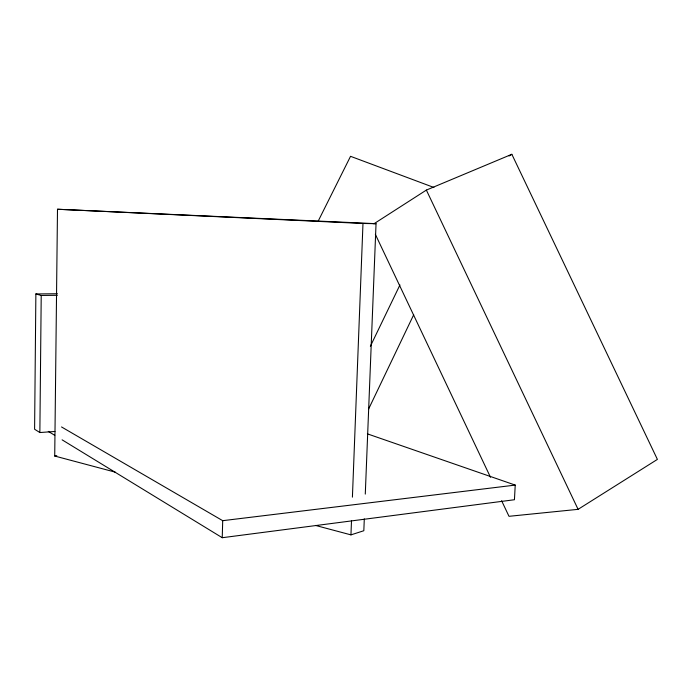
<?xml version="1.0" encoding="UTF-8"?>
<svg xmlns="http://www.w3.org/2000/svg" width="692" height="692" viewBox="0 0 692 692"><rect width="100%" height="100%" fill="white"/><g stroke="black" fill="none" stroke-linecap="round" stroke-linejoin="round"><path stroke-width="1.04" d="M57.401 293.745L35.872 293.944L34.6 429.248L39.859 432.543L54.919 431.462M39.859 432.543L41.217 295.458L35.872 293.944M115.218 472.134L54.72 456.037L57.497 209.252L376.041 223.689L365.281 494.097M367.383 433.849L515.229 485.092L514.441 499.736L222.244 537.71L222.703 520.678L61.519 426.947M315.491 525.427L350.956 534.873L351.493 520.86M352.41 497.159L362.98 223.473L376.041 223.689M364.295 518.879L363.828 530.729L350.956 534.873M368.49 409.275L413.704 314.748M370.376 346.251L399.933 284.974M318.233 221.033L350.541 156.314L433.927 187.48M373.888 223.801L426.367 190.084L511.846 154.29L657.4 459.401L578.088 509.338L508.992 516.31L501.596 500.697M509.104 155.977L511.846 154.29M54.72 456.037L56.796 455.665M222.703 520.678L515.229 485.092M41.217 295.458L57.375 295.294M57.497 209.252L362.98 223.473M48.293 431.393L54.737 435.329M62.098 439.835L222.244 537.71M426.367 190.084L578.088 509.338M375.341 234.328L490.498 477.281"/></g></svg>
